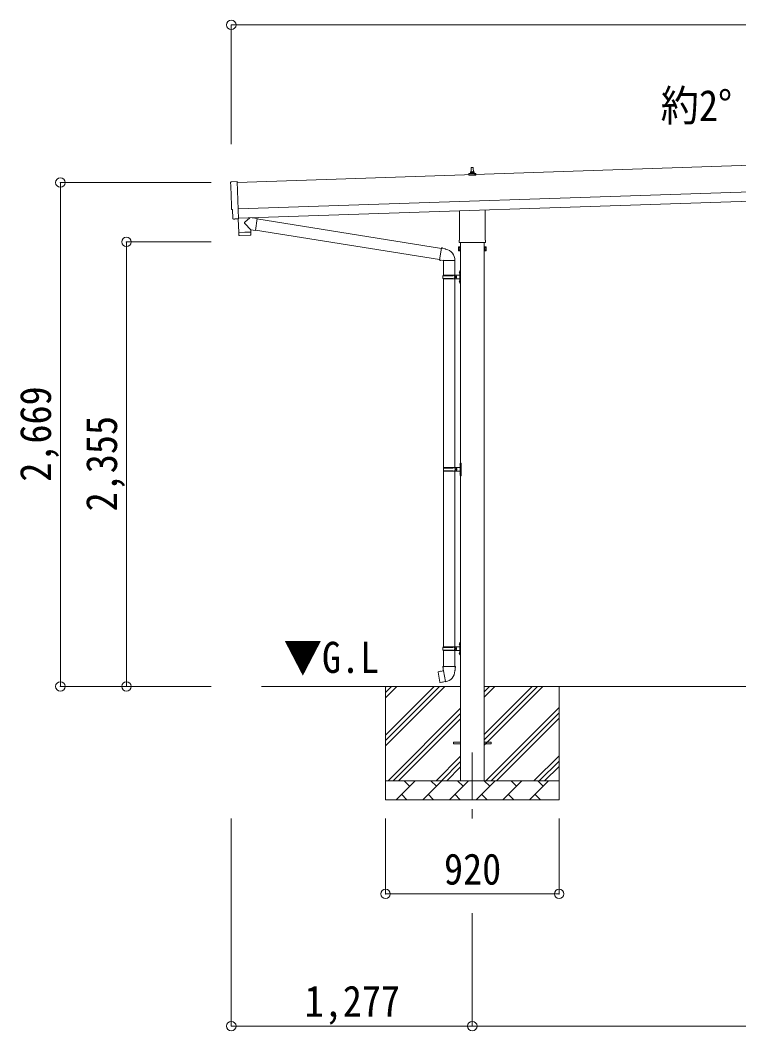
# Model space of a CAD drawing. Units: millimetres at full size, sheet at 1:50. Extents: x -14053 to 14053, y -9700 to 9700.
# Drawn here: x 1070 to 4878, y -6165 to -812 of the extents above; entities that cross this region are included whole.
import ezdxf
from ezdxf.enums import TextEntityAlignment as Align

# ---------------------------------------------------------------- set-up
doc = ezdxf.new("R2010")
doc.units = ezdxf.units.MM
doc.header["$LTSCALE"] = 50
doc.header["$PDMODE"] = 32
doc.header["$PDSIZE"] = 50
doc.linetypes.add('CHAIN1', pattern=[8, 5, -1, 1, -1])
for name, color, linetype, lineweight in [('0-1_Defpoints', 7, 'CHAIN1', 9), ('0-2_TEXT1', 4, 'Continuous', 9), ('0-3_SHAPE', 7, 'Continuous', 9), ('0-7_PARTS2', 7, 'Continuous', 9), ('0-8_TABLE1', 6, 'Continuous', 9), ('0-9_DIM1', 7, 'Continuous', 9)]:
    doc.layers.add(name, color=color, linetype=linetype, lineweight=lineweight)
doc.styles.add('ＭＳ ゴシック', font='')
doc.styles.get('ＭＳ ゴシック').set_extended_font_data('MS Gothic')

msp = doc.modelspace()

# ---------------------------------------------------------------- linework, layer by layer
at = {"layer": '0-1_Defpoints'}
msp.add_line((3465.51, -4691.27), (3465.51, -5040.27), dxfattribs=at)
at = {"layer": '0-2_TEXT1'}
for p, q in [((8111.4, -1474.71), (2219.29, -1671.11)), ((3459.51, -1617.01), (3460.23, -1593.49)), ((3461.23, -1592.51), (3469.78, -1592.51)), ((3470.78, -1593.49), (3471.51, -1617.01)), ((2223.95, -1811.04), (8116.06, -1614.63)), ((3447.26, -1632.51), (3447.26, -1624.8)), ((3483.76, -1632.51), (3447.26, -1632.51)), ((3447.64, -1624.01), (3483.37, -1624.01)), ((3448.02, -1623.83), (3454.74, -1622.2)), ((3455.12, -1622.01), (3475.89, -1622.01)), ((3455.51, -1621.23), (3455.51, -1617.01)), ((3456.51, -1617.01), (3474.51, -1617.01)), ((3475.51, -1621.23), (3475.51, -1617.01)), ((3482.99, -1623.83), (3476.27, -1622.2)), ((3483.76, -1632.51), (3483.76, -1624.8)), ((2225.62, -1861.01), (8117.73, -1664.6)), ((3533.81, -1817.4), (3533.81, -1976.5)), ((2206.12, -1865.43), (2199.19, -1865.3)), ((3397.21, -1976.5), (3397.21, -1821.95)), ((3395.51, -1985.27), (3395.51, -1979.77)), ((3535.51, -1979.77), (3535.51, -1985.27)), ((3391.51, -2014.77), (3392.27, -2013.46)), ((3391.51, -2014.77), (3391.51, -2031.77)), ((3391.51, -2031.77), (3392.27, -2033.09)), ((3398.51, -2013.46), (3392.27, -2013.46)), ((3398.51, -2018.37), (3392.27, -2018.37)), ((3398.51, -2028.18), (3392.27, -2028.18)), ((3398.51, -2033.09), (3392.27, -2033.09)), ((3533.44, -1988.77), (3397.57, -1988.77)), ((3398.51, -2033.09), (3398.51, -2013.46)), ((3398.51, -2014.07), (3401.01, -2014.07)), ((3401.01, -2032.47), (3398.51, -2032.47)), ((3403.01, -1988.77), (3403.01, -4841.27)), ((3528.01, -1988.77), (3528.01, -4841.27)), ((3528.01, -2033.77), (3530.01, -2033.77)), ((3532.51, -2014.07), (3530.01, -2014.07)), ((3530.01, -2032.47), (3532.51, -2032.47)), ((3532.51, -2033.09), (3532.51, -2013.46)), ((3532.51, -2013.46), (3538.75, -2013.46)), ((3532.51, -2018.37), (3538.75, -2018.37)), ((3532.51, -2028.18), (3538.75, -2028.18)), ((3532.51, -2033.09), (3538.75, -2033.09)), ((3539.51, -2014.77), (3538.75, -2013.46)), ((3539.51, -2031.77), (3538.75, -2033.09)), ((3539.51, -2014.77), (3539.51, -2031.77)), ((3365.51, -4636.77), (3403.01, -4636.77)), ((3365.51, -4645.77), (3365.51, -4636.77)), ((3365.51, -4645.77), (3403.01, -4645.77)), ((3528.01, -4636.77), (3565.51, -4636.77)), ((3528.01, -4645.77), (3565.51, -4645.77)), ((3565.51, -4645.77), (3565.51, -4636.77))]:
    msp.add_line(p, q, dxfattribs=at)
for points in [[(2187.62, -1668.73), (2219.12, -1666.03), (2225.71, -1863.77)], [(2196.26, -1862.4), (2194.69, -1815.4), (2194.09, -1815.42)], [(2206.85, -1865.13), (2207.5, -1864.48), (2225.74, -1864.78)], [(3530.01, -2033.77), (3530.01, -2012.77), (3528.01, -2012.77)]]:
    msp.add_lwpolyline(points, dxfattribs=at)
msp.add_lwpolyline([(3401.01, -2033.77), (3401.01, -2012.77), (3403.01, -2012.77), (3403.01, -2033.77)], close=True, dxfattribs=at)
for centre, radius, start, end in [((3461.23, -1593.51), 1, 90, 178.60509), ((3469.78, -1593.51), 1, 1.39491, 90), ((3448.26, -1624.8), 1, 103.62699, 180), ((3454.51, -1621.23), 1, 283.62699, 0), ((3459.59, -1617.65), 4.13, 90, 171.17633), ((3456.51, -1618.01), 1, 90, 180), ((3468.84, -1617.01), 4.83, 133.60282, 180), ((3462.17, -1617.01), 4.83, 0, 46.39718), ((3471.42, -1617.65), 4.13, 8.82367, 90), ((3474.51, -1618.01), 1, 0, 90), ((3476.51, -1621.23), 1, 180, 256.37301), ((3482.76, -1624.8), 1, 0, 76.37301), ((3399.51, -1979.77), 4, 125.09963, 180), ((3531.51, -1979.77), 4, 0, 54.90037), ((3395.85, -2015.91), 4.34, 145.61575, 214.38425), ((3407.75, -2023.27), 16.24, 162.41205, 197.58795), ((3395.85, -2030.64), 4.34, 145.61575, 214.38425), ((3399.51, -1985.27), 4, 180, 194.47751), ((3399.51, -1985.27), 4, 194.47751, 241.04498), ((3531.51, -1985.27), 4, 298.95502, 345.52249), ((3531.51, -1985.27), 4, 345.52249, 0), ((3535.16, -2015.91), 4.34, 325.61575, 34.38425), ((3523.27, -2023.27), 16.24, 342.41205, 17.58795), ((3535.16, -2030.64), 4.34, 325.61575, 34.38425)]:
    msp.add_arc(centre, radius, start, end, dxfattribs=at)
for centre, major_axis, ratio, start_param, end_param in [((2187.87, -1671.72), (-3, -0.1), 0.99863, 4.7647489, 6.2979817), ((-2572.99, -1900.88), (4760.73, 158.69), 0.99863, 6.2686928, 6.2979817), ((2193.94, -1811.02), (-4.4, -0.15), 0.99863, 6.2686928, 7.8539816), ((2199.26, -1862.29), (-2.11, -2.14), 0.9974, 5.5252311, 7.0411395), ((2206.14, -1864.43), (-0.704, -0.714), 0.9974, 0.7579542, 1.5707963)]:
    msp.add_ellipse(centre, major_axis=major_axis, ratio=ratio, start_param=start_param, end_param=end_param, dxfattribs=at)
at = {"layer": '0-3_SHAPE'}
for p, q in [((3403.01, -4341.27), (2348.49, -4341.27)), ((3005.51, -4341.27), (3005.51, -4941.27)), ((3005.51, -4373.48), (3037.71, -4341.27)), ((3005.51, -4599.76), (3263.99, -4341.27)), ((3005.51, -4628.04), (3292.27, -4341.27)), ((3005.51, -4656.33), (3320.56, -4341.27)), ((3005.51, -4401.77), (3066, -4341.27)), ((3005.51, -4345.2), (3009.43, -4341.27)), ((6803.01, -4341.27), (3528.01, -4341.27)), ((3528.01, -4370.1), (3556.83, -4341.27)), ((3528.01, -4398.38), (3585.12, -4341.27)), ((3528.01, -4652.94), (3839.67, -4341.27)), ((3528.01, -4596.37), (3783.11, -4341.27)), ((3528.01, -4624.66), (3811.39, -4341.27)), ((3925.51, -4341.27), (3925.51, -4941.27)), ((3020.51, -4839.31), (3403.01, -4456.81)), ((3046.83, -4841.27), (3403.01, -4485.1)), ((3537.66, -4841.27), (3925.51, -4453.43)), ((3565.95, -4841.27), (3925.51, -4481.72)), ((3075.12, -4841.27), (3403.01, -4513.38)), ((3594.23, -4841.27), (3925.51, -4510)), ((3792.22, -4841.27), (3925.51, -4707.99)), ((3273.11, -4841.27), (3403.01, -4711.37)), ((3301.39, -4841.27), (3403.01, -4739.66)), ((3820.51, -4841.27), (3925.51, -4736.27)), ((3329.67, -4841.27), (3403.01, -4767.94)), ((3848.79, -4841.27), (3925.51, -4764.56)), ((3005.51, -4841.27), (3925.51, -4841.27)), ((3061.95, -4941.27), (3161.95, -4841.27)), ((3133.4, -4869.83), (3104.85, -4841.27)), ((3203.37, -4941.27), (3303.37, -4841.27)), ((3274.82, -4869.83), (3246.27, -4841.27)), ((3344.8, -4941.27), (3444.8, -4841.27)), ((3416.24, -4869.83), (3387.69, -4841.27)), ((3486.22, -4941.27), (3586.22, -4841.27)), ((3557.66, -4869.83), (3529.11, -4841.27)), ((3627.64, -4941.27), (3727.64, -4841.27)), ((3699.09, -4869.83), (3670.53, -4841.27)), ((3769.06, -4941.27), (3869.06, -4841.27)), ((3840.51, -4869.83), (3811.95, -4841.27)), ((3090.51, -4912.72), (3119.06, -4941.27)), ((3231.93, -4912.72), (3260.48, -4941.27)), ((3373.35, -4912.72), (3401.9, -4941.27)), ((3514.77, -4912.72), (3543.32, -4941.27)), ((3656.19, -4912.72), (3684.75, -4941.27)), ((3797.61, -4912.72), (3826.17, -4941.27)), ((3925.51, -4941.27), (3005.51, -4941.27))]:
    msp.add_line(p, q, dxfattribs=at)
at = {"layer": '0-8_TABLE1'}
for p, q in [((2188.51, -837.16), (2188.51, -1468.55)), ((2188.51, -837.16), (8148.51, -837.16)), ((1282.51, -1672.27), (2082.51, -1672.27)), ((1282.51, -1672.27), (1282.51, -4341.27)), ((1632.51, -1986.27), (2082.51, -1986.27)), ((1632.51, -1986.27), (1632.51, -4341.27)), ((1282.51, -4341.27), (2082.51, -4341.27)), ((2188.51, -6140.27), (2188.51, -5040.27)), ((3005.51, -5440.27), (3005.51, -5040.27)), ((3925.51, -5440.27), (3925.51, -5040.27)), ((3005.51, -5440.27), (3925.51, -5440.27)), ((3465.51, -6140.27), (3465.51, -5542.27)), ((3465.51, -6140.27), (2188.51, -6140.27)), ((3465.51, -6140.27), (6865.51, -6140.27))]:
    msp.add_line(p, q, dxfattribs=at)
for p in [(2188.51, -837.16), (1282.51, -1672.27), (1632.51, -1986.27), (1282.51, -4341.27), (1632.51, -4341.27), (3005.51, -5440.27), (3925.51, -5440.27), (2188.51, -6140.27), (3465.51, -6140.27)]:
    msp.add_point(p, dxfattribs=at)
at = {"layer": '0-9_DIM1'}
for p, q in [((2225.71, -1863.77), (2225.74, -1864.77)), ((2287.03, -1858.96), (2259.82, -1881.99)), ((2324.72, -1862.25), (2298.81, -1858.57)), ((2324.72, -1862.25), (2315.76, -1925.32)), ((2324.47, -1864.03), (3301.64, -2020.72)), ((2291.28, -1921.84), (2259.78, -1889.33)), ((2291.28, -1921.84), (2315.76, -1925.32)), ((2291.28, -1921.84), (2291.68, -1933.85)), ((2316.03, -1923.44), (3291.22, -2079.81)), ((2227.75, -1936.98), (2228.41, -1950.02)), ((2289.02, -1950.95), (2231.51, -1952.86)), ((2232.21, -1935.83), (2232.26, -1936.83)), ((2287.18, -1934), (2287.2, -1935)), ((3301.96, -2018.9), (3290.9, -2081.63)), ((3301.96, -2018.9), (3303.1, -2016.92)), ((3301.96, -2018.9), (3321.59, -2022.72)), ((3303.1, -2016.92), (3306.66, -2017.55)), ((3306.66, -2017.55), (3307.08, -2019.89)), ((3321.59, -2022.72), (3323.28, -2024.35)), ((3323.28, -2024.35), (3325.39, -2024.8)), ((3290.9, -2081.63), (3291.29, -2083.89)), ((3290.9, -2081.63), (3310.65, -2084.76)), ((3291.29, -2083.89), (3294.86, -2084.51)), ((3294.86, -2084.51), (3296.05, -2082.45)), ((3310.65, -2084.76), (3312.86, -2083.78)), ((3373.16, -2084.17), (3311.97, -2084.17)), ((3313.01, -2084.17), (3313.01, -2163.47)), ((3373.01, -2084.17), (3373.01, -2163.47)), ((3399.01, -2140.47), (3402.01, -2138.97)), ((3399.01, -2140.47), (3399.01, -2204.47)), ((3402.01, -2138.97), (3402.01, -2205.97)), ((3402.01, -2138.97), (3403.01, -2138.97)), ((3403.01, -2138.97), (3403.01, -2205.97)), ((3310.01, -2165.47), (3360.34, -2165.47)), ((3310.01, -2179.47), (3360.34, -2179.47)), ((3311.01, -2163.47), (3397.01, -2163.47)), ((3311.01, -2163.47), (3311.01, -2165.47)), ((3311.01, -2181.47), (3311.01, -2179.47)), ((3311.01, -2181.47), (3397.01, -2181.47)), ((3313.01, -2181.47), (3313.01, -3182.27)), ((3370.01, -2163.47), (3370.01, -2167.97)), ((3370.01, -2167.97), (3372.01, -2167.97)), ((3370.01, -2181.47), (3370.01, -2176.97)), ((3370.01, -2176.97), (3372.01, -2176.97)), ((3372.01, -2167.97), (3372.01, -2176.97)), ((3373.01, -2181.47), (3373.01, -3182.27)), ((3378.01, -2163.47), (3378.01, -2181.47)), ((3378.01, -2167.97), (3381.01, -2167.97)), ((3378.01, -2176.97), (3381.01, -2176.97)), ((3381.01, -2167.97), (3381.01, -2176.97)), ((3396.7, -2146.32), (3398.75, -2147.32)), ((3396.7, -2194.32), (3398.75, -2195.32)), ((3397.97, -2144.32), (3398.61, -2144.32)), ((3397.97, -2144.32), (3397.97, -2152.62)), ((3397.97, -2152.62), (3398.61, -2152.62)), ((3397.97, -2192.32), (3398.61, -2192.32)), ((3397.97, -2192.32), (3397.97, -2200.62)), ((3398.61, -2144.32), (3399.01, -2144.72)), ((3398.61, -2192.32), (3398.61, -2200.62)), ((3398.61, -2192.32), (3399.01, -2192.72)), ((3398.75, -2147.32), (3399.36, -2148.47)), ((3397.97, -2200.62), (3398.61, -2200.62)), ((3398.61, -2200.62), (3399.01, -2200.22)), ((3398.75, -2195.32), (3399.36, -2196.47)), ((3399.01, -2204.47), (3402.01, -2205.97)), ((3402.01, -2205.97), (3403.01, -2205.97)), ((3401.51, -3159.27), (3404.51, -3157.77)), ((3404.51, -3157.77), (3404.51, -3224.77)), ((3404.51, -3157.77), (3405.51, -3157.77)), ((3405.51, -3157.77), (3405.51, -3224.77)), ((3312.51, -3184.27), (3362.84, -3184.27)), ((3312.51, -3198.27), (3362.84, -3198.27)), ((3313.01, -3200.27), (3313.01, -4132.27)), ((3313.51, -3182.27), (3399.51, -3182.27)), ((3313.51, -3182.27), (3313.51, -3184.27)), ((3313.51, -3200.27), (3313.51, -3198.27)), ((3313.51, -3200.27), (3399.51, -3200.27)), ((3372.51, -3182.27), (3372.51, -3186.77)), ((3372.51, -3186.77), (3374.51, -3186.77)), ((3372.51, -3200.27), (3372.51, -3195.77)), ((3372.51, -3195.77), (3374.51, -3195.77)), ((3373.01, -3200.27), (3373.01, -4132.27)), ((3374.51, -3186.77), (3374.51, -3195.77)), ((3380.51, -3182.27), (3380.51, -3200.27)), ((3380.51, -3186.77), (3383.51, -3186.77)), ((3380.51, -3195.77), (3383.51, -3195.77)), ((3383.51, -3186.77), (3383.51, -3195.77)), ((3399.2, -3165.13), (3401.25, -3166.12)), ((3400.47, -3163.12), (3401.11, -3163.12)), ((3400.47, -3163.12), (3400.47, -3171.42)), ((3400.47, -3171.42), (3401.11, -3171.42)), ((3400.47, -3211.12), (3401.11, -3211.12)), ((3400.47, -3211.12), (3400.47, -3219.42)), ((3401.11, -3163.12), (3401.51, -3163.52)), ((3401.11, -3211.12), (3401.11, -3219.42)), ((3401.11, -3211.12), (3401.51, -3211.52)), ((3401.25, -3166.12), (3401.86, -3167.27)), ((3401.51, -3159.27), (3401.51, -3223.27)), ((3399.2, -3213.13), (3401.25, -3214.12)), ((3400.47, -3219.42), (3401.11, -3219.42)), ((3401.11, -3219.42), (3401.51, -3219.02)), ((3401.25, -3214.12), (3401.86, -3215.27)), ((3401.51, -3223.27), (3404.51, -3224.77)), ((3404.51, -3224.77), (3405.51, -3224.77)), ((3396.7, -4115.13), (3398.75, -4116.12)), ((3397.97, -4113.12), (3398.61, -4113.12)), ((3397.97, -4113.12), (3397.97, -4121.42)), ((3397.97, -4121.42), (3398.61, -4121.42)), ((3398.61, -4113.12), (3399.01, -4113.52)), ((3398.75, -4116.12), (3399.36, -4117.27)), ((3399.01, -4109.27), (3402.01, -4107.77)), ((3399.01, -4109.27), (3399.01, -4173.27)), ((3402.01, -4107.77), (3402.01, -4174.77)), ((3402.01, -4107.77), (3403.01, -4107.77)), ((3403.01, -4107.77), (3403.01, -4174.77)), ((3310.01, -4134.27), (3360.34, -4134.27)), ((3310.01, -4148.27), (3360.34, -4148.27)), ((3311.01, -4132.27), (3397.01, -4132.27)), ((3311.01, -4132.27), (3311.01, -4134.27)), ((3311.01, -4150.27), (3311.01, -4148.27)), ((3311.01, -4150.27), (3397.01, -4150.27)), ((3313.01, -4150.27), (3313.01, -4235.2)), ((3370.01, -4132.27), (3370.01, -4136.77)), ((3370.01, -4136.77), (3372.01, -4136.77)), ((3370.01, -4150.27), (3370.01, -4145.77)), ((3370.01, -4145.77), (3372.01, -4145.77)), ((3372.01, -4136.77), (3372.01, -4145.77)), ((3373.01, -4150.27), (3373.01, -4235.2)), ((3378.01, -4132.27), (3378.01, -4150.27)), ((3378.01, -4136.77), (3381.01, -4136.77)), ((3378.01, -4145.77), (3381.01, -4145.77)), ((3381.01, -4136.77), (3381.01, -4145.77)), ((3396.7, -4163.13), (3398.75, -4164.12)), ((3397.97, -4161.12), (3398.61, -4161.12)), ((3397.97, -4161.12), (3397.97, -4169.42)), ((3397.97, -4169.42), (3398.61, -4169.42)), ((3398.61, -4161.12), (3398.61, -4169.42)), ((3398.61, -4161.12), (3399.01, -4161.52)), ((3398.61, -4169.42), (3399.01, -4169.02)), ((3398.75, -4164.12), (3399.36, -4165.27)), ((3399.01, -4173.27), (3402.01, -4174.77)), ((3402.01, -4174.77), (3403.01, -4174.77)), ((3284.55, -4263.65), (3283.74, -4264.82)), ((3283.74, -4264.82), (3293.36, -4319.38)), ((3312.42, -4258.4), (3284.55, -4263.65)), ((3297.29, -4261.05), (3297.08, -4261.29)), ((3311.16, -4235.2), (3309.01, -4235.98)), ((3309.01, -4235.98), (3309.01, -4239.6)), ((3309.01, -4239.6), (3311.25, -4240.42)), ((3374.86, -4235.2), (3311.16, -4235.2)), ((3311.16, -4235.2), (3311.51, -4255.2)), ((3311.51, -4255.2), (3312.86, -4257.2)), ((3322.77, -4315.7), (3312.64, -4258.22)), ((3312.66, -4257.4), (3312.66, -4258.11)), ((3312.86, -4257.2), (3312.83, -4257.21)), ((3373.2, -4257.14), (3373.12, -4259.31)), ((3374.51, -4255.2), (3373.2, -4257.14)), ((3374.86, -4235.2), (3374.51, -4255.2)), ((3377.01, -4239.6), (3374.77, -4240.42)), ((3374.86, -4235.2), (3377.01, -4235.98)), ((3377.01, -4235.98), (3377.01, -4239.6)), ((3307.38, -4318.29), (3307.1, -4318.14)), ((3323.07, -4316.46), (3322.83, -4315.8))]:
    msp.add_line(p, q, dxfattribs=at)
for points in [[(2225.34, -1864.77), (2227.71, -1935.98), (2291.68, -1933.85)], [(2291.92, -1947.9), (2291.71, -1934.85), (2227.75, -1936.98)], [(3396.7, -2150.62), (3398.75, -2149.62), (3399.36, -2148.47)], [(3398.61, -2144.32), (3398.61, -2152.62), (3399.01, -2152.22)], [(3396.7, -2198.62), (3398.75, -2197.62), (3399.36, -2196.47)], [(3399.2, -3169.42), (3401.25, -3168.42), (3401.86, -3167.27)], [(3401.11, -3163.12), (3401.11, -3171.42), (3401.51, -3171.02)], [(3399.2, -3217.42), (3401.25, -3216.42), (3401.86, -3215.27)], [(3396.7, -4119.42), (3398.75, -4118.42), (3399.36, -4117.27)], [(3398.61, -4113.12), (3398.61, -4121.42), (3399.01, -4121.02)], [(3396.7, -4167.42), (3398.75, -4166.42), (3399.36, -4165.27)], [(3299.53, -4260.83), (3299.25, -4260.68), (3297.29, -4261.05)], [(3322.5, -4315.61), (3294.52, -4320.2), (3293.36, -4319.38)], [(3309.57, -4317.73), (3309.36, -4317.97), (3307.38, -4318.29)]]:
    msp.add_lwpolyline(points, dxfattribs=at)
for centre, radius, start, end in [((2263.2, -1885.68), 5, 132.56466, 226.88314), ((2231.41, -1949.86), 3, 182.90915, 271.95747), ((2288.92, -1947.95), 3, 271.90915, 0.90915), ((3312.86, -2083.78), 60.3, 359.62495, 78), ((3358.76, -2172.47), 49.25, 171.82876, 180.00002), ((3358.76, -2172.47), 49.25, 180.00002, 188.17127), ((3360.34, -2163.47), 2, 270, 359.99998), ((3360.34, -2181.47), 2, 0.00005, 90.00004), ((3402.3, -2148.47), 6, 136.21765, 223.78235), ((3402.3, -2196.47), 6, 136.21765, 223.78235), ((3397.01, -2161.47), 2, 270, 359.99998), ((3397.01, -2183.47), 2, 0.00005, 90.00004), ((3361.26, -3191.27), 49.25, 171.82876, 180.00002), ((3361.26, -3191.27), 49.25, 180.00002, 188.17127), ((3362.84, -3182.27), 2, 270, 359.99998), ((3362.84, -3200.27), 2, 0.00005, 90.00004), ((3404.8, -3167.27), 6, 136.21765, 223.78235), ((3404.8, -3215.27), 6, 136.21765, 223.78235), ((3399.51, -3180.27), 2, 270, 359.99998), ((3399.51, -3202.27), 2, 0.00005, 90.00004), ((3402.3, -4117.27), 6, 136.21765, 223.78235), ((3358.76, -4141.27), 49.25, 171.82876, 180.00002), ((3358.76, -4141.27), 49.25, 180.00002, 188.17127), ((3360.34, -4132.27), 2, 270, 359.99998), ((3360.34, -4150.27), 2, 0.00005, 90.00004), ((3402.3, -4165.27), 6, 136.21765, 223.78235), ((3397.01, -4130.27), 2, 270, 359.99998), ((3397.01, -4152.27), 2, 0.00005, 90.00004), ((3312.36, -4258.11), 0.3, 280.66842, 0), ((3312.86, -4257.4), 0.2, 100, 180), ((3312.86, -4257.2), 60.3, 279.96938, 358), ((3322.55, -4315.9), 0.3, 20, 99.33158), ((3323.26, -4316.39), 0.2, 200, 279.96938)]:
    msp.add_arc(centre, radius, start, end, dxfattribs=at)

# ---------------------------------------------------------------- texts
at = {"layer": '0-7_PARTS2', "style": 'ＭＳ ゴシック', "width": 0.9}
for s, p in [('約2°', (4463.79, -1396.14)), ('▼G.L', (2466.12, -4319.06))]:
    msp.add_text(s, height=165, dxfattribs=at).set_placement(p, align=Align.BOTTOM_LEFT)
at = {"layer": '0-8_TABLE1', "color": 7, "style": 'ＭＳ ゴシック', "width": 0.9}
for s, p in [('2,669', (1282.51, -3256.77)), ('2,355', (1632.51, -3413.77))]:
    msp.add_text(s, height=165, rotation=90, dxfattribs=at).set_placement(p, align=Align.BOTTOM_LEFT)
for s, p in [('920', (3315.51, -5440.27)), ('1,277', (2577.01, -6140.27))]:
    msp.add_text(s, height=165, dxfattribs=at).set_placement(p, align=Align.BOTTOM_LEFT)

doc.saveas('drawing.dxf')
